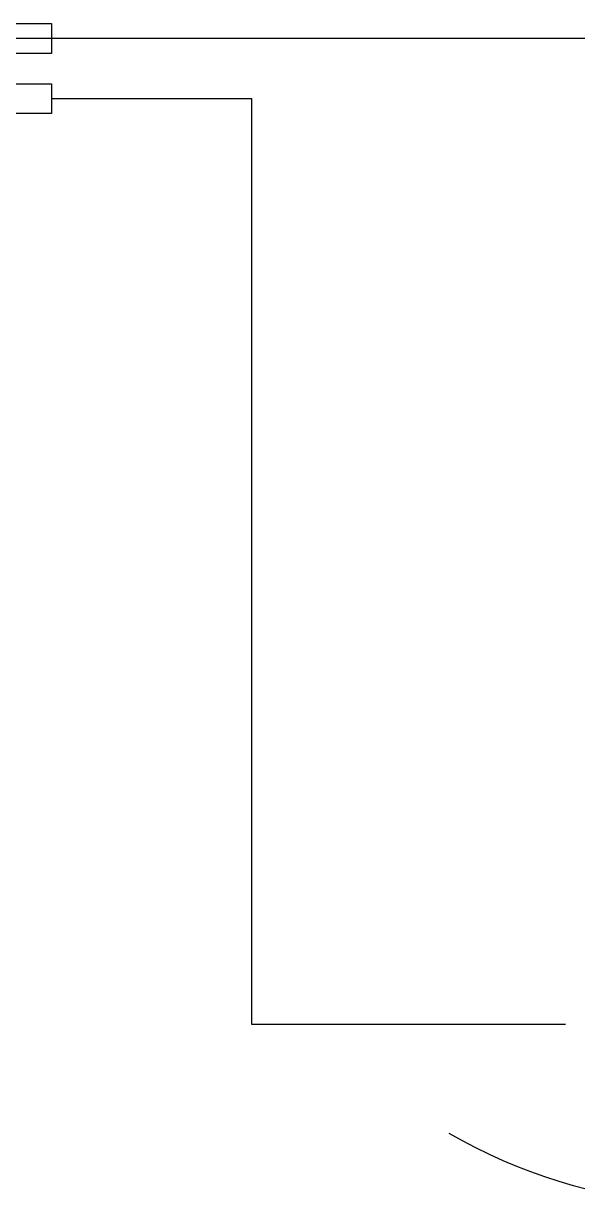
# Model space of a CAD drawing. Header units: millimetres. Extents: x 10547 to 11305, y 9897 to 10391.
# Drawn here: x 11056.73 to 11063.3, y 10280.18 to 10294.22 of the extents above; entities that cross this region are included whole.
import ezdxf

# ---------------------------------------------------------------- set-up
doc = ezdxf.new("R2010")
doc.units = ezdxf.units.MM
doc.layers.add('LG-AIRCON', color=240, linetype='Continuous')
doc.layers.add('LG-RLRG', color=3, linetype='Continuous')

# ---------------------------------------------------------------- blocks, each defined once
blk = doc.blocks.new('15215')
at = {"layer": 'LG-RLRG', "color": 1}
blk.add_lwpolyline([(-7906.7, 12267.1, 0.226655), (-7172.6, 12209.6, -0.226655), (-6438.6, 12152.1, -13.252579)], format="xyb", dxfattribs=at)

msp = doc.modelspace()

# ---------------------------------------------------------------- linework, layer by layer
at = {"layer": 'LG-RLRG'}
for p, q in [((11093.501, 10294.038), (10855.91, 10294.038, 0)), ((11057.059, 10293.325), (11059.436, 10293.325))]:
    msp.add_line(p, q, dxfattribs=at)
at = {"layer": 'LG-RLRG', "ltscale": 0.5}
for p, q in [((11059.436, 10282.326), (11059.436, 10293.325, 0)), ((11063.163, 10282.326), (11059.436, 10282.326))]:
    msp.add_line(p, q, dxfattribs=at)
at = {"layer": 'LG-RLRG', "color": 2}
msp.add_lwpolyline([(11054.92, 10294.216), (11057.059, 10294.216), (11057.059, 10293.86), (11056.192, 10293.86), (11056.549, 10293.503), (11057.059, 10293.503), (11057.059, 10293.147), (11056.401, 10293.147), (11055.688, 10293.86), (11054.92, 10293.86)], close=True, dxfattribs=at)

# ---------------------------------------------------------------- block references
at = {"layer": 'LG-AIRCON', "xscale": 0.007449840356167105, "yscale": 0.007449840356167105, "zscale": 0.007449840356167105}
msp.add_blockref('15215', (11120.683, 10189.648), dxfattribs=at)

doc.saveas('drawing.dxf')
